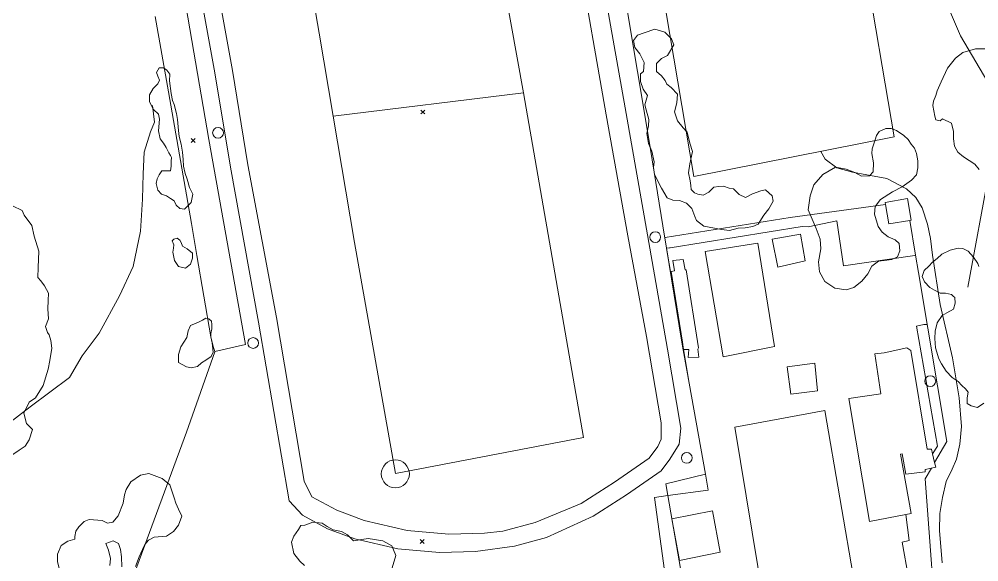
# Model space of a CAD drawing. Header units: metres. Extents: x 4652992 to 4879070, y 2074171 to 2309877.
# Drawn here: x 4653638.4 to 4653775.3, y 2307479.6 to 2307557 of the extents above; entities that cross this region are included whole.
import ezdxf

# ---------------------------------------------------------------- set-up
doc = ezdxf.new("R2010")
doc.units = ezdxf.units.M
doc.header["$MEASUREMENT"] = 0
doc.linetypes.add('DGN Style 3', pattern=[92.779933, 66.271381, -26.508552])
doc.layers.get('0').update_dxf_attribs({"color": 4, "lineweight": 0})
for name, color, linetype, lineweight in [('Interior Floors', 7, 'Continuous', 0), ('Level 16', 2, 'Continuous', 0), ('Level 19', 38, 'DGN Style 3', 0), ('Level 20', 30, 'DGN Style 3', 0), ('Level 27', 30, 'Continuous', 0), ('Level 30', 5, 'Continuous', 0), ('Level 36', 1, 'Continuous', 0), ('Level 37', 3, 'Continuous', 0), ('Level 38', 3, 'Continuous', 0), ('Level 40', 1, 'Continuous', 0), ('Level 41', 4, 'Continuous', 0), ('Level 61', 4, 'Continuous', 0), ('Level 62', 4, 'Continuous', 0), ('Level 63', 3, 'Continuous', 0)]:
    doc.layers.add(name, color=color, linetype=linetype, lineweight=lineweight)

# ---------------------------------------------------------------- blocks, each defined once
blk = doc.blocks.new('POSTE')
at = {"color": 0, "linetype": 'ByBlock', "lineweight": -2}
blk.add_circle((0, 0), 0.770001, dxfattribs=at)
blk = doc.blocks.new('COTA')
at = {"color": 0, "linetype": 'ByBlock', "lineweight": -2, "ltscale": 10}
for p, q in [((0, 0), (-1.419522, -1.408457)), ((-1.408457, 1.419522), (0, 0)), ((1.419522, 1.408457), (0, 0)), ((0, 0), (1.408457, -1.419522))]:
    blk.add_line(p, q, dxfattribs=at)
blk = doc.blocks.new('CIR')
at = {"layer": 'Interior Floors'}
blk.add_circle((0, -0.046637), 2, dxfattribs=at)

msp = doc.modelspace()

# ---------------------------------------------------------------- linework, layer by layer
at = {"layer": 'Level 16', "flags": 128}
for points, elevation in [([(4653746.143704, 2307510.286782), (4653738.80338, 2307508.851524), (4653736.25051, 2307523.861791), (4653743.772866, 2307525.02727), (4653746.143704, 2307510.286782)], 1381.950706), ([(4653757.597058, 2307476.240945), (4653744.588572, 2307474.017015), (4653740.475602, 2307498.775509), (4653753.333249, 2307501.157997), (4653757.597058, 2307476.240945)], 1382.250706)]:
    msp.add_lwpolyline(points, dxfattribs=dict(at, elevation=elevation))
at = {"layer": 'Level 20', "linetype": 'Continuous'}
for points in [[(4653619.27919, 2307477.524994, 1365.005782), (4653619.666519, 2307481.952879, 1365.505782), (4653620.748241, 2307484.470733, 1366.205782), (4653622.547974, 2307487.031852, 1366.805782), (4653624.90903, 2307490.081779, 1367.405782), (4653628.493997, 2307493.108362, 1368.105782), (4653635.571289, 2307498.303895, 1369.605782), (4653639.995956, 2307501.677363, 1370.805782), (4653645.600606, 2307505.887159, 1371.605782), (4653647.411137, 2307508.962072, 1372.505782), (4653649.841305, 2307512.230981, 1373.905782), (4653652.758149, 2307517.522548, 1374.905782), (4653654.692292, 2307521.706166, 1376.305782), (4653655.7286, 2307526.774032, 1377.105782), (4653656.035274, 2307531.346591, 1379.105782), (4653656.101867, 2307534.961652, 1380.305782), (4653656.255043, 2307538.010078, 1380.405782), (4653657.163672, 2307540.947923, 1381.005782), (4653657.732714, 2307542.288316, 1381.205782), (4653657.460541, 2307544.701043, 1381.405782)], [(4653770.040791, 2307479.422677, 1381.980754), (4653769.670418, 2307484.058626, 1382.080754), (4653769.729521, 2307486.475547, 1382.080754), (4653770.0723, 2307488.788066, 1382.080754), (4653770.603279, 2307491.05359, 1381.980754), (4653771.447873, 2307492.815798, 1381.980754), (4653772.073374, 2307494.254669, 1381.880753), (4653772.583466, 2307496.384037, 1381.880753), (4653772.807845, 2307498.871134, 1381.880753), (4653772.469281, 2307502.964248, 1381.680753), (4653771.532054, 2307508.692434, 1381.480754), (4653769.739682, 2307516.308802, 1381.280754), (4653768.685774, 2307523.327194, 1380.980754), (4653768.376263, 2307525.710809, 1380.880753), (4653767.951982, 2307527.762291, 1380.780754), (4653767.1812, 2307530.088596, 1380.780754), (4653766.291882, 2307531.5709, 1380.680753), (4653764.944783, 2307532.786159, 1380.580754), (4653762.144724, 2307534.2888, 1380.680753), (4653759.286304, 2307534.778953, 1380.580754), (4653757.278011, 2307535.162339, 1380.580754), (4653755.02266, 2307535.80054, 1380.680753), (4653753.369585, 2307537.024219, 1380.580754), (4653752.728689, 2307538.143813, 1380.580754)]]:
    msp.add_polyline3d(points, dxfattribs=at)
at = {"layer": 'Level 27', "extrusion": (0.0069927198464599, 0.0157992965389179, 0.9998507309083814), "elevation": 70380.636709, "flags": 128}
msp.add_lwpolyline([(-3321572.866641, -3993021.443089), (-3321577.464457, -3993022.02521), (-3321580.763765, -3993021.778467), (-3321583.332079, -3993020.780636), (-3321591.329399, -3993008.740218), (-3321601.786974, -3992992.903916), (-3321614.865641, -3992973.367961), (-3321624.679439, -3992958.818433), (-3321633.863683, -3992945.005948), (-3321640.183588, -3992935.520726), (-3321640.906073, -3992933.306758), (-3321640.542406, -3992930.79815), (-3321640.062982, -3992928.792427), (-3321636.952632, -3992923.671316), (-3321633.819824, -3992918.9279), (-3321628.996462, -3992913.47127), (-3321625.285122, -3992910.484333), (-3321620.51985, -3992907.529854), (-3321615.894247, -3992905.349631), (-3321610.258584, -3992903.409687), (-3321604.059627, -3992902.223328), (-3321599.919769, -3992901.996), (-3321595.864702, -3992902.318619), (-3321593.300905, -3992903.389497), (-3321578.981941, -3992924.945626), (-3321566.380833, -3992943.579365), (-3321558.904961, -3992954.972786), (-3321547.692371, -3992971.502824), (-3321536.533023, -3992987.969748), (-3321535.414738, -3992989.941333), (-3321535.553791, -3992993.74207), (-3321537.185755, -3992997.198899), (-3321542.559266, -3993003.957873), (-3321546.838502, -3993008.976712), (-3321551.236383, -3993012.911428), (-3321555.365784, -3993015.560177), (-3321559.570899, -3993017.642575), (-3321565.80335, -3993019.926522), (-3321572.866641, -3993021.443089)], dxfattribs=at)
at = {"layer": 'Level 27', "extrusion": (0.0069927071644433, 0.015799293503367, 0.9998507310450431), "elevation": 70380.570687, "flags": 128}
msp.add_lwpolyline([(-3321623.061125, -3992908.469127), (-3321618.435521, -3992906.288907), (-3321612.799857, -3992904.348967), (-3321606.600899, -3992903.162612), (-3321602.461041, -3992902.935286), (-3321598.405974, -3992903.257907), (-3321596.53724, -3992904.83897), (-3321583.445171, -3992924.58861), (-3321570.91999, -3992942.892459), (-3321563.444125, -3992954.285883), (-3321552.231545, -3992970.815928), (-3321541.072207, -3992987.282859), (-3321540.474938, -3992989.079414), (-3321540.892754, -3992991.448941), (-3321542.699673, -3992994.796914), (-3321546.515405, -3992999.886302), (-3321550.794644, -3993004.905138), (-3321555.192527, -3993008.839852), (-3321559.32193, -3993011.488599), (-3321563.527046, -3993013.570994), (-3321568.984761, -3993015.527401), (-3321576.048054, -3993017.043963), (-3321580.543188, -3993017.20379), (-3321583.842495, -3993016.957044), (-3321584.670029, -3993015.35474), (-3321591.400323, -3993005.03492), (-3321601.678023, -3992989.631119), (-3321614.756678, -3992970.095157), (-3321624.570468, -3992955.545623), (-3321632.780068, -3992943.493534), (-3321639.700447, -3992933.07814), (-3321640.666478, -3992930.921005), (-3321640.631221, -3992929.771942), (-3321640.151795, -3992927.76622), (-3321637.041442, -3992922.64511), (-3321633.908631, -3992917.901696), (-3321629.009261, -3992912.774874), (-3321625.29792, -3992909.787939), (-3321623.061125, -3992908.469127)], dxfattribs=at)
msp.add_lwpolyline([(-3321623.061125, -3992908.469127), (-3321618.435521, -3992906.288907), (-3321612.799857, -3992904.348967), (-3321606.600899, -3992903.162612), (-3321602.461041, -3992902.935286), (-3321598.405974, -3992903.257907), (-3321596.53724, -3992904.83897), (-3321583.445171, -3992924.58861), (-3321570.91999, -3992942.892459), (-3321563.444125, -3992954.285883), (-3321552.231545, -3992970.815928), (-3321541.072207, -3992987.282859), (-3321540.474938, -3992989.079414), (-3321540.892754, -3992991.448941), (-3321542.699673, -3992994.796914), (-3321546.515405, -3992999.886302), (-3321550.794644, -3993004.905138), (-3321555.192527, -3993008.839852), (-3321559.32193, -3993011.488599), (-3321563.527046, -3993013.570994), (-3321568.984761, -3993015.527401), (-3321576.048054, -3993017.043963), (-3321580.543188, -3993017.20379), (-3321583.842495, -3993016.957044), (-3321584.670029, -3993015.35474), (-3321591.400323, -3993005.03492), (-3321601.678023, -3992989.631119), (-3321614.756678, -3992970.095157), (-3321624.570468, -3992955.545623), (-3321632.780068, -3992943.493534), (-3321639.700447, -3992933.07814), (-3321640.666478, -3992930.921005), (-3321640.631221, -3992929.771942), (-3321640.151795, -3992927.76622), (-3321637.041442, -3992922.64511), (-3321633.908631, -3992917.901696), (-3321629.009261, -3992912.774874), (-3321625.29792, -3992909.787939), (-3321623.061125, -3992908.469127)], dxfattribs=at)
at = {"layer": 'Level 27', "extrusion": (0.0007531838735732, 0.0118815357627437, 0.9999291283995937), "elevation": 32303.618284, "flags": 128}
msp.add_lwpolyline([(4653728.367822, 2307303.384213), (4653728.793369, 2307303.425283), (4653728.909192, 2307303.436495), (4653747.720625, 2307306.48851), (4653748.571725, 2307306.422005), (4653752.686433, 2307307.262865), (4653753.633776, 2307300.887315), (4653763.779692, 2307302.324516), (4653763.898198, 2307302.409483)], dxfattribs=at)
at = {"layer": 'Level 27', "extrusion": (0.0007587708534476, 0.0118825355305956, 0.9999291122955447), "elevation": 32331.92555, "flags": 128}
msp.add_lwpolyline([(4653731.561236, 2307283.803379), (4653730.718958, 2307288.534446), (4653730.522193, 2307289.639673), (4653728.343754, 2307303.021169)], dxfattribs=at)
at = {"layer": 'Level 27', "extrusion": (0.0007533273103239, 0.0118816054613429, 0.999929127463354), "elevation": 32304.446636, "flags": 128}
msp.add_lwpolyline([(4653765.549545, 2307292.48644), (4653765.073204, 2307292.488039), (4653764.010201, 2307292.265624), (4653767.030549, 2307275.119313), (4653766.309914, 2307274.015723)], dxfattribs=at)
at = {"layer": 'Level 27', "extrusion": (0.0007532268930351, 0.0118815482995238, 0.9999291282182221), "elevation": 32303.847416, "flags": 128}
msp.add_lwpolyline([(4653728.565848, 2307268.075419), (4653728.27798, 2307269.746233), (4653733.914357, 2307271.123472)], dxfattribs=at)
at = {"layer": 'Level 27', "extrusion": (0.0007531833266931, 0.0118816080502261, 0.9999291275410559), "elevation": 32303.782543, "flags": 128}
msp.add_lwpolyline([(4653762.521282, 2307265.366321), (4653762.963331, 2307261.671341), (4653761.991028, 2307261.438325), (4653762.879384, 2307256.40357), (4653761.817481, 2307256.187354), (4653762.572837, 2307251.241905), (4653760.34333, 2307250.504253), (4653755.859023, 2307249.868108), (4653756.243613, 2307248.728828), (4653751.043205, 2307247.995476), (4653751.265796, 2307246.979404), (4653746.458587, 2307246.124744), (4653745.702223, 2307250.164229), (4653740.491812, 2307249.153858), (4653740.122036, 2307249.498763), (4653738.994829, 2307250.550152), (4653738.994824, 2307250.550156), (4653738.089277, 2307256.474575), (4653730.782564, 2307255.211085), (4653728.566129, 2307268.075504)], dxfattribs=at)
at = {"layer": 'Level 30', "color": 1, "flags": 128}
for points, elevation in [([(4653763.209585, 2307540.21167), (4653734.642885, 2307534.575525), (4653724.351773, 2307595.358773), (4653752.92559, 2307600.239361), (4653753.091741, 2307599.277886), (4653757.579856, 2307573.306286), (4653758.033679, 2307570.680124), (4653758.881567, 2307565.773607), (4653763.209585, 2307540.21167)], 1382.8), ([(4653765.438429, 2307528.283309), (4653762.452132, 2307527.782033), (4653761.956344, 2307530.557993), (4653761.900733, 2307530.869361), (4653765.088631, 2307531.404169), (4653765.639945, 2307528.317136), (4653765.438429, 2307528.283309)], 1383.050706), ([(4653750.50689, 2307522.512034), (4653746.619158, 2307521.624122), (4653745.791573, 2307525.606783), (4653749.834312, 2307526.313255), (4653750.50689, 2307522.512034)], 1383.3), ([(4653752.269501, 2307503.967443), (4653748.461615, 2307503.482864), (4653747.923182, 2307507.424378), (4653751.864166, 2307507.926357), (4653752.269501, 2307503.967443)], 1384.3), ([(4653738.393754, 2307480.981972), (4653732.57626, 2307479.7717), (4653731.502348, 2307485.70174), (4653737.310828, 2307486.862518), (4653738.393754, 2307480.981972)], 1383.9)]:
    msp.add_lwpolyline(points, dxfattribs=dict(at, elevation=elevation))
at = {"layer": 'Level 30', "color": 1}
for points in [[(4653733.131665, 2307522.737449, 1383.6), (4653733.377128, 2307521.251691, 1383.6), (4653733.530578, 2307521.260351, 1383.6), (4653735.298267, 2307510.131519, 1383.6), (4653735.219508, 2307509.919272, 1383.6), (4653735.345175, 2307508.797195, 1383.6), (4653733.817766, 2307508.74655, 1383.6), (4653733.925779, 2307509.900016, 1383.6), (4653733.181895, 2307509.889808, 1384.4), (4653733.013946, 2307510.947127, 1384.4), (4653731.416205, 2307521.005648, 1384.4), (4653731.901715, 2307521.078083, 1383.6), (4653731.619625, 2307522.570876, 1383.6), (4653733.131665, 2307522.737449, 1383.6)], [(4653768.503482, 2307495.667419, 1384.3), (4653768.671626, 2307494.976558, 1384.3), (4653768.968644, 2307493.75618, 1384.3), (4653769.130528, 2307493.091036, 1384.3), (4653768.507943, 2307492.963088, 1384.3), (4653767.603285, 2307492.777171, 1384.3), (4653767.615009, 2307492.418892, 1384.2), (4653764.839071, 2307492.070624, 1384.2), (4653764.359253, 2307494.977666, 1385), (4653764.117694, 2307494.966551, 1385.3), (4653765.629486, 2307486.460416, 1385.3), (4653764.882495, 2307486.320318, 1385.174), (4653759.702926, 2307485.34889, 1384.3), (4653756.730493, 2307502.871216, 1384.4), (4653761.309781, 2307503.568166, 1385), (4653760.459548, 2307509.243231, 1385), (4653761.779441, 2307509.379916, 1385), (4653765.021714, 2307510.13307, 1384.9), (4653765.589801, 2307509.723507, 1384.9), (4653767.892665, 2307495.674743, 1384.9), (4653768.503482, 2307495.667419, 1384.3)]]:
    msp.add_polyline3d(points, dxfattribs=at)
at = {"layer": 'Level 36', "extrusion": (-0.0494317834317078, 0.0287145031498755, 0.9983646508644106), "elevation": -162403.376423, "flags": 128}
msp.add_lwpolyline([(-4332845.634803, 2860449.057982), (-4332849.076354, 2860449.057982), (-4332867.910631, 2860433.443137), (-4332869.87092, 2860431.817929), (-4332873.717081, 2860428.629211)], dxfattribs=at)
at = {"layer": 'Level 36', "extrusion": (-0.012247729635093, 0.0071146018584118, 0.9998996827478153), "elevation": -39196.892924, "flags": 128}
msp.add_lwpolyline([(4653437.352349, 2307803.794039), (4653435.493269, 2307828.706635), (4653436.385339, 2307830.242482)], dxfattribs=at)
at = {"layer": 'Level 37'}
msp.add_polyline3d([(4653773.696211, 2307518.75167, 1381.878387), (4653776.772749, 2307535.513737, 1381.178387), (4653778.719524, 2307544.289626, 1380.978387), (4653772.64264, 2307554.6123, 1380.678387), (4653768.654414, 2307564.015743, 1380.178387), (4653766.219951, 2307575.257543, 1380.178387), (4653764.30879, 2307590.520046, 1380.278387), (4653757.893517, 2307600.503952, 1380.578387), (4653753.091741, 2307599.277886, 1380.578387)], dxfattribs=at)
at = {"layer": 'Level 38', "extrusion": (-0.0391937697769551, 0.3391437460450093, 0.9399177452996774), "elevation": 601485.291835, "flags": 128}
msp.add_lwpolyline([(-4887903.554274, -1651912.171043), (-4887889.858299, -1651911.900058), (-4887871.828688, -1651911.021327), (-4887871.748052, -1651911.017397)], dxfattribs=at)
at = {"layer": 'Level 38'}
for points in [[(4653731.398079, 2307471.41491, 1384.7507), (4653729.041661, 2307488.767665, 1384.4507), (4653730.927317, 2307489.029308, 1384.4507), (4653736.67807, 2307489.827248, 1384.4507), (4653736.275958, 2307492.07739, 1384.4507), (4653733.951788, 2307505.083023, 1384.4507), (4653733.951712, 2307505.083493, 1384.4507), (4653733.181895, 2307509.889808, 1384.4507), (4653733.013946, 2307510.947127, 1384.4507), (4653730.72853, 2307524.333003, 1384.4507), (4653730.484899, 2307525.829388, 1384.4507), (4653730.450695, 2307526.039467, 1384.4507), (4653728.237629, 2307539.874034, 1384.4507), (4653724.971456, 2307559.210937, 1384.1507)], [(4653657.81246, 2307557.374625, 1384.5248), (4653659.721927, 2307546.646272, 1384.9581), (4653663.016919, 2307527.849474, 1385.3581), (4653663.785419, 2307523.299464, 1385.7217), (4653665.748558, 2307511.676429, 1386.6507), (4653666.166547, 2307510.144805, 1387.011), (4653666.32273, 2307509.572507, 1387.1456), (4653666.328691, 2307509.550666, 1387.1507), (4653662.307583, 2307498.074997, 1389.8507), (4653654.887838, 2307477.951167, 1391.9507)]]:
    msp.add_polyline3d(points, dxfattribs=at)
at = {"layer": 'Level 40', "color": 3, "elevation": 1384.375979, "flags": 128}
msp.add_lwpolyline([(4653660.490977, 2307524.787969), (4653660.25389, 2307525.383954), (4653660.50389, 2307525.636943), (4653660.977824, 2307525.747198), (4653661.328663, 2307525.480183), (4653661.515311, 2307525.144213), (4653661.713189, 2307524.605783), (4653662.39428, 2307524.225941), (4653663.135086, 2307523.63444), (4653663.150139, 2307522.930454), (4653662.876042, 2307522.030994), (4653662.163418, 2307521.46522), (4653661.153937, 2307521.707056), (4653660.566007, 2307522.570003), (4653660.343743, 2307523.764176), (4653660.455602, 2307524.343934), (4653660.490977, 2307524.787969)], dxfattribs=at)
at = {"layer": 'Level 40', "color": 3}
for points in [[(4653735.198666, 2307532.017524, 1384.9), (4653735.95693, 2307531.872941, 1384.9), (4653736.76879, 2307532.321547, 1384.9), (4653737.508746, 2307533.025193, 1384.9), (4653738.195043, 2307533.135655, 1384.9), (4653738.870118, 2307533.18791, 1384.9), (4653739.664141, 2307532.915795, 1384.9), (4653740.305578, 2307532.793455, 1384.9), (4653741.115424, 2307531.975334, 1384.9), (4653742.003571, 2307531.564632, 1384.9), (4653743.012418, 2307532.096196, 1384.9), (4653744.184905, 2307532.536175, 1384.9), (4653744.870925, 2307532.646625, 1384.9), (4653745.797141, 2307531.806384, 1384.9), (4653745.954344, 2307531.052512, 1384.9), (4653745.322526, 2307529.966496, 1384.9), (4653744.596467, 2307529.019048, 1384.9), (4653743.814423, 2307527.780575, 1384.9), (4653743.025288, 2307527.44834, 1384.9), (4653741.955776, 2307527.229844, 1384.9), (4653740.978081, 2307527.174828, 1384.9), (4653739.697754, 2307526.835848, 1384.3), (4653738.57752, 2307526.988913, 1384.3), (4653736.826269, 2307527.322608, 1384.3), (4653736.067337, 2307527.46722, 1384.3), (4653735.011755, 2307528.272367, 1384.3), (4653734.762313, 2307528.863514, 1384.3), (4653734.362038, 2307529.989106, 1383.7), (4653733.597599, 2307530.739406, 1383.7), (4653732.579255, 2307531.114915, 1383.7), (4653731.621648, 2307531.176546, 1383.7), (4653730.836997, 2307531.507517, 1383.7), (4653730.009254, 2307532.874615, 1383.7), (4653729.013293, 2307534.852449, 1384.3), (4653728.900661, 2307535.840496, 1384.3), (4653728.999223, 2307536.667433, 1384.3), (4653728.625859, 2307538.18851, 1384.3), (4653728.162788, 2307539.243447, 1384.3), (4653727.95342, 2307540.672854, 1384.3), (4653728.166458, 2307541.779979, 1384.3), (4653728.217831, 2307542.676317, 1384.3), (4653727.822031, 2307544.08092, 1384.3), (4653727.653332, 2307544.777653, 1384.3), (4653728.028036, 2307546.095492, 1384.3), (4653727.414503, 2307546.998041, 1384.3), (4653727.021034, 2307548.100203, 1384.3), (4653727.047642, 2307549.182502, 1384.3), (4653727.476585, 2307549.523378, 1384.3), (4653727.548042, 2307550.838714, 1384.3), (4653726.932156, 2307552.043841, 1384.3), (4653726.20177, 2307552.968848, 1384.3), (4653726.030717, 2307553.968135, 1384.3), (4653726.596587, 2307554.70563, 1384.3), (4653727.573632, 2307555.062387, 1384.3), (4653729.062685, 2307555.562764, 1384.3), (4653730.500241, 2307555.166895, 1384.3), (4653731.464018, 2307554.197281, 1384.3), (4653731.785439, 2307553.350587, 1384.3), (4653730.88763, 2307551.831074, 1384.3), (4653730.016363, 2307551.393657, 1384.3), (4653729.333809, 2307550.678503, 1384.3), (4653729.295999, 2307549.538025, 1384.3), (4653730.023915, 2307548.915637, 1384.3), (4653730.565401, 2307548.268498, 1384.3), (4653730.767703, 2307547.746603, 1384.3), (4653731.40119, 2307547.263117, 1384.3), (4653732.306542, 2307546.304883, 1384.3), (4653732.187936, 2307545.059116, 1384.3), (4653731.88294, 2307543.788532, 1384.3), (4653732.301075, 2307542.500625, 1384.3), (4653733.136791, 2307541.495416, 1384.3), (4653733.689396, 2307540.906698, 1384.3), (4653734.051454, 2307539.327581, 1384.3), (4653734.422366, 2307538.109193, 1384.3), (4653734.086137, 2307536.361357, 1384.3), (4653733.897951, 2307535.068441, 1384.3), (4653734.104918, 2307533.941743, 1384.3), (4653734.215179, 2307533.256303, 1384.3), (4653734.231082, 2307532.70966, 1384.3), (4653734.747692, 2307532.248744, 1384.3), (4653735.198666, 2307532.017524, 1384.9)], [(4653769.749287, 2307542.486863, 1383.7), (4653769.155163, 2307542.6508, 1383.4), (4653769.011346, 2307543.16164, 1383.4), (4653768.853964, 2307543.916748, 1383.4), (4653768.696582, 2307544.671861, 1383.4), (4653768.819729, 2307545.312905, 1383.4), (4653769.15149, 2307546.095288, 1383.4), (4653769.34417, 2307546.783428, 1383.4), (4653769.89335, 2307548.067911, 1383.4), (4653770.810182, 2307550.006929, 1383.4), (4653771.929083, 2307551.423838, 1383.4), (4653772.994314, 2307552.246824, 1383.4), (4653774.784115, 2307552.749754, 1383.4), (4653776.181433, 2307552.784151, 1383.4)], [(4653660.134466, 2307536.019737, 1384.97598), (4653660.119429, 2307536.723103, 1384.97598), (4653660.173398, 2307537.263221, 1384.97598), (4653660.026072, 2307537.541452, 1384.97598), (4653659.800425, 2307537.934672, 1384.97598), (4653659.406251, 2307538.717189, 1384.375979), (4653659.014275, 2307539.292672, 1384.375979), (4653658.534571, 2307539.93496, 1384.375979), (4653658.302971, 2307541.080923, 1384.375979), (4653658.42585, 2307542.760353, 1384.375979), (4653658.304434, 2307543.434574, 1384.375979), (4653657.582098, 2307544.123166, 1384.375979), (4653657.040694, 2307545.228056, 1384.375979), (4653657.03306, 2307546.231207, 1384.375979), (4653657.559193, 2307547.132572, 1384.375979), (4653658.232781, 2307547.755367, 1384.375979), (4653658.441693, 2307548.316512, 1384.375979), (4653658.195269, 2307548.864335, 1384.375979), (4653657.997364, 2307549.40291, 1384.375979), (4653658.379808, 2307550.081184, 1384.375979), (4653659.029211, 2307550.057454, 1384.375979), (4653659.516303, 2307549.714125, 1384.375979), (4653659.908258, 2307549.138554, 1384.375979), (4653659.876702, 2307548.193058, 1384.375979), (4653660.123334, 2307546.379078, 1384.97598), (4653660.285693, 2307545.397482, 1384.97598), (4653660.531864, 2307544.850215, 1384.97598), (4653660.880697, 2307543.532889, 1384.97598), (4653661.022518, 2307542.705329, 1384.97598), (4653661.170065, 2307541.126183, 1384.97598), (4653661.254104, 2307540.259606, 1384.97598), (4653661.528927, 2307539.185437, 1384.675979), (4653661.711895, 2307538.049351, 1384.675979), (4653661.807198, 2307536.980021, 1384.675979), (4653661.872643, 2307536.01649, 1384.675979), (4653662.12273, 2307534.967754, 1384.675979), (4653662.394139, 2307534.188645, 1384.97598), (4653662.713103, 2307532.977187, 1384.97598), (4653663.184857, 2307532.036869, 1384.97598), (4653662.952081, 2307530.830341, 1384.97598), (4653662.020232, 2307529.906852, 1384.97598), (4653661.332356, 2307529.98765, 1384.97598), (4653660.825208, 2307530.484398, 1384.97598), (4653660.539874, 2307531.089073, 1384.97598), (4653660.01398, 2307531.439637, 1384.375979), (4653659.429843, 2307531.801181, 1384.375979), (4653658.720677, 2307532.036264, 1384.375979), (4653658.231634, 2307532.630161, 1384.375979), (4653657.962735, 2307533.582873, 1384.375979), (4653658.132457, 2307534.201692, 1384.375979), (4653658.391489, 2307534.800345, 1384.97598), (4653658.803434, 2307535.372439, 1384.97598), (4653659.40377, 2307535.358244, 1384.97598), (4653660.004084, 2307535.34405, 1384.97598), (4653660.134466, 2307536.019737, 1384.97598)], [(4653775.303319, 2307535.577583, 1382.5), (4653774.714518, 2307536.294981, 1382.5), (4653773.078986, 2307537.357634, 1383.1), (4653772.27626, 2307538.018347, 1383.7), (4653771.780316, 2307538.898124, 1383.7), (4653771.678967, 2307539.944054, 1383.7), (4653771.635925, 2307540.978839, 1383.7), (4653771.382024, 2307542.174707, 1383.7), (4653770.107993, 2307542.780612, 1383.7), (4653769.749287, 2307542.486863, 1383.7)], [(4653760.042108, 2307538.512467, 1386.7), (4653760.47821, 2307539.787747, 1386.1), (4653760.659052, 2307540.415209, 1386.1), (4653761.072413, 2307540.998231, 1386.1), (4653761.997757, 2307541.42321, 1386.1), (4653762.775695, 2307541.394898, 1386.1), (4653763.508985, 2307541.134403, 1386.1), (4653764.567239, 2307540.416232, 1385.2), (4653765.176271, 2307539.817783, 1385.2), (4653765.599531, 2307539.194588, 1385.2), (4653766.092141, 2307538.618413, 1385.2), (4653766.365497, 2307537.84311, 1385.2), (4653766.583018, 2307536.777198, 1385.2), (4653766.578935, 2307535.813869, 1385.2), (4653766.366814, 2307534.797676, 1385.8), (4653765.676204, 2307534.026491, 1385.8), (4653764.348321, 2307533.075879, 1385.8), (4653762.948659, 2307532.379698, 1385.8), (4653761.226964, 2307531.263185, 1385.8), (4653760.491481, 2307530.259456, 1385.8), (4653760.406906, 2307529.191737, 1385.8), (4653760.925894, 2307527.431293, 1385.2), (4653761.490391, 2307526.600428, 1385.2), (4653762.332386, 2307525.957752, 1385.2), (4653763.335427, 2307525.525461, 1385.2), (4653763.897489, 2307524.996456, 1385.2), (4653763.998638, 2307523.952675, 1385.2), (4653763.656497, 2307523.113904, 1385.2), (4653762.857508, 2307522.723764, 1385.2), (4653762.17254, 2307522.613214, 1385.2), (4653760.950082, 2307522.484744, 1386.1), (4653760.037264, 2307521.757474, 1387), (4653759.466104, 2307520.664156, 1387), (4653758.604621, 2307519.626078, 1387), (4653757.463909, 2307518.701207, 1387), (4653756.376484, 2307518.367239, 1387), (4653754.739338, 2307518.618811, 1387), (4653753.293867, 2307519.555306, 1387), (4653752.540577, 2307520.961244, 1387), (4653752.390383, 2307522.372593, 1387), (4653752.74708, 2307524.228434, 1387), (4653752.654969, 2307525.628699, 1387), (4653752.098204, 2307527.117537, 1387), (4653750.956245, 2307529.78247, 1386.7), (4653751.219221, 2307531.777321, 1386.7), (4653751.763936, 2307533.357489, 1386.7), (4653753.017059, 2307534.862527, 1386.7), (4653754.842273, 2307535.897368, 1386.7), (4653756.35277, 2307535.609014, 1386.7), (4653757.586187, 2307535.133018, 1386.7), (4653758.564878, 2307534.585398, 1386.7), (4653759.66612, 2307534.675842, 1386.7), (4653760.19529, 2307535.236251, 1386.7), (4653760.255106, 2307536.48754, 1386.7), (4653760.035668, 2307537.85228, 1386.7), (4653760.042108, 2307538.512467, 1386.7)], [(4653637.493148, 2307530.35819, 1368.144685), (4653638.858331, 2307529.728754, 1368.144685), (4653639.173266, 2307529.030206, 1368.444685), (4653640.229133, 2307527.572477, 1368.444685), (4653640.598682, 2307526.023402, 1368.444685), (4653641.230136, 2307523.907005, 1368.444685), (4653641.147788, 2307521.556498, 1368.444685), (4653641.101133, 2307520.160443, 1368.444685), (4653641.52982, 2307519.655009, 1369.344685), (4653642.063869, 2307518.9629, 1369.344685), (4653642.600708, 2307517.901075, 1369.344685), (4653642.551317, 2307516.876675, 1369.344685), (4653642.539731, 2307515.656481, 1369.644685), (4653642.559085, 2307514.988534, 1369.644685), (4653642.636221, 2307514.235818, 1369.644685), (4653642.20172, 2307513.137277, 1369.644685)], [(4653770.031191, 2307514.70938, 1384.6), (4653770.704232, 2307515.124628, 1384.6), (4653770.716423, 2307515.125579, 1384.6), (4653771.640888, 2307515.622575, 1384.6), (4653771.913488, 2307516.502494, 1384.6), (4653771.85741, 2307517.289689, 1384.6), (4653771.623391, 2307517.509944, 1384.6), (4653771.374713, 2307517.743996, 1384.6), (4653770.524939, 2307517.905841, 1384.6), (4653769.746326, 2307517.89882, 1384.6), (4653768.954025, 2307518.360348, 1384.6), (4653768.302079, 2307518.743384, 1384.6), (4653767.517275, 2307519.514154, 1384.6), (4653767.20161, 2307520.299126, 1384.6), (4653767.464696, 2307521.129162, 1384.6), (4653768.158548, 2307521.773547, 1384.6), (4653768.683205, 2307522.3466, 1384.6), (4653769.348225, 2307522.841107, 1384.6), (4653769.992004, 2307523.494944, 1384.6), (4653771.164348, 2307524.02949, 1384.3), (4653772.310439, 2307524.328889, 1384.3), (4653772.979679, 2307524.304869, 1384.3), (4653773.731741, 2307523.902543, 1384.3), (4653774.530776, 2307523.052139, 1383.9), (4653775.111352, 2307522.138877, 1383.5), (4653775.294412, 2307521.741041, 1383.5)], [(4653662.542465, 2307512.54542, 1385.875979), (4653662.870981, 2307513.29953, 1385.57598), (4653664.018058, 2307513.781764, 1385.57598), (4653664.576659, 2307514.075685, 1385.57598), (4653665.077523, 2307514.33056, 1385.57598), (4653665.464847, 2307514.257065, 1385.57598), (4653665.854072, 2307513.93328, 1385.57598), (4653665.928071, 2307513.452082, 1385.875979), (4653665.903997, 2307512.807131, 1385.875979), (4653665.783138, 2307512.180536, 1385.875979), (4653665.786954, 2307511.680178, 1385.875979), (4653665.976949, 2307510.844729, 1385.875979), (4653666.098933, 2307509.491722, 1386.47598), (4653665.833144, 2307508.893187, 1386.47598), (4653665.074569, 2307508.338139, 1386.47598), (4653664.449819, 2307507.957372, 1386.47598), (4653663.854818, 2307507.471105, 1386.47598), (4653662.958464, 2307507.241617, 1386.47598), (4653662.290754, 2307507.418088, 1386.47598), (4653661.165677, 2307508.009375, 1385.875979), (4653661.137548, 2307509.164045, 1385.875979), (4653661.496661, 2307510.245288, 1385.875979), (4653662.356484, 2307511.581325, 1385.875979), (4653662.542465, 2307512.54542, 1385.875979)], [(4653776.005403, 2307502.207063, 1384.3), (4653775.102927, 2307501.594212, 1384.3), (4653774.182116, 2307501.8295, 1384.3), (4653773.586052, 2307502.184098, 1384.3), (4653773.614846, 2307502.963001, 1384.3), (4653773.77132, 2307503.77797, 1384.3), (4653773.383537, 2307504.274025, 1384.3), (4653772.868059, 2307504.734025, 1384.3), (4653772.316664, 2307505.321539, 1384.3), (4653771.462778, 2307505.906234, 1384.3), (4653770.606484, 2307506.793112, 1384.3), (4653769.958483, 2307507.821444, 1384.3), (4653769.557071, 2307508.561541, 1384.3), (4653769.090152, 2307510.123688, 1384.6), (4653768.986561, 2307511.470321, 1384.6), (4653769.060057, 2307512.481684, 1384.6), (4653769.352971, 2307513.692532, 1384.6), (4653770.031191, 2307514.70938, 1384.6)], [(4653642.20172, 2307513.137277, 1369.644685), (4653642.488932, 2307512.300523, 1370.544685), (4653642.719753, 2307511.961918, 1370.544685), (4653642.939647, 2307511.183135, 1370.544685), (4653643.09091, 2307510.048824, 1370.544685), (4653642.828595, 2307508.291003, 1371.444685), (4653642.595563, 2307507.083772, 1371.444685), (4653641.84706, 2307504.725186, 1372.044685), (4653640.777689, 2307502.985213, 1372.944685), (4653639.844169, 2307502.353975, 1372.944685), (4653639.102383, 2307500.804944, 1372.944685), (4653639.48894, 2307499.34423, 1373.544685), (4653640.35328, 2307498.455699, 1374.144685), (4653639.853342, 2307497.010539, 1374.144685), (4653639.306852, 2307496.087387, 1374.144685), (4653638.45964, 2307495.514358, 1374.144685), (4653637.273467, 2307494.712066, 1374.144685)], [(4653644.223626, 2307478.276443, 1387.675979), (4653643.887586, 2307479.635336, 1387.07598), (4653643.889302, 2307480.683154, 1387.07598), (4653644.430476, 2307481.928657, 1387.07598), (4653645.401418, 2307482.544015, 1387.07598), (4653646.35561, 2307482.813135, 1387.07598), (4653646.381594, 2307483.207488, 1387.07598), (4653646.530286, 2307483.977936, 1387.07598), (4653646.950556, 2307484.597298, 1387.07598), (4653647.698136, 2307485.35447, 1387.07598), (4653648.401118, 2307485.620985, 1387.07598), (4653650.267424, 2307485.462715, 1387.675979), (4653651.051484, 2307485.115271, 1387.675979), (4653651.774133, 2307485.2281, 1387.675979), (4653652.557334, 2307486.161321, 1389.175979), (4653653.284125, 2307487.948439, 1390.375979), (4653653.467067, 2307489.15491, 1390.375979), (4653653.711121, 2307489.903052, 1390.375979), (4653654.374997, 2307491.018599, 1390.375979), (4653655.750957, 2307491.949861, 1390.375979), (4653656.940125, 2307492.171807, 1390.375979), (4653658.815498, 2307491.46407, 1390.675979), (4653659.935704, 2307490.55783, 1390.675979), (4653660.525592, 2307488.710104, 1390.675979), (4653660.780763, 2307487.967397, 1390.675979), (4653661.161623, 2307487.101742, 1390.675979), (4653661.620114, 2307486.122229, 1390.675979), (4653661.169413, 2307484.818362, 1390.675979), (4653660.446948, 2307483.913012, 1390.675979), (4653659.424983, 2307483.262588, 1390.675979), (4653657.685222, 2307483.091368, 1391.27598), (4653656.863448, 2307482.701235, 1391.27598), (4653656.340879, 2307482.056333, 1391.27598), (4653656.001158, 2307481.327334, 1391.27598), (4653655.55804, 2307480.320402, 1391.27598), (4653655.041086, 2307478.930791, 1391.27598)], [(4653679.129452, 2307479.074838, 1386.47598), (4653678.446273, 2307479.682374, 1386.47598), (4653677.620402, 2307480.795447, 1386.47598), (4653677.284458, 2307482.374384, 1386.47598), (4653677.616907, 2307483.268741, 1386.47598), (4653678.273059, 2307484.18168, 1386.47598), (4653678.623373, 2307484.75357, 1386.47598)], [(4653678.623373, 2307484.75357, 1386.47598), (4653679.185655, 2307484.832093, 1385.57598), (4653680.309609, 2307485.258642, 1385.57598), (4653681.638779, 2307485.087328, 1385.57598), (4653682.352464, 2307484.633017, 1385.57598), (4653683.220727, 2307484.149512, 1385.57598), (4653684.380227, 2307483.930417, 1385.57598), (4653685.248386, 2307483.446958, 1385.57598), (4653686.119567, 2307482.563684, 1385.57598), (4653688.185278, 2307482.892043, 1385.57598), (4653690.286546, 2307482.574859, 1385.57598), (4653691.588318, 2307481.849857, 1385.57598), (4653692.123529, 2307480.471329, 1385.57598), (4653691.62771, 2307478.728675, 1385.57598)], [(4653653.055346, 2307478.856881, 1390.07598), (4653653.044432, 2307480.299752, 1389.47598), (4653652.892371, 2307481.322696, 1389.47598), (4653652.616211, 2307482.219924, 1389.47598), (4653651.834388, 2307482.566317, 1389.47598), (4653650.817345, 2307482.211375, 1389.47598), (4653651.180616, 2307481.247951, 1389.47598), (4653651.449432, 2307480.053786, 1389.47598), (4653651.360655, 2307479.076223, 1389.47598)]]:
    msp.add_polyline3d(points, dxfattribs=at)
at = {"layer": 'Level 41'}
msp.add_line((4653683.218216, 2307543.178424, 1381.356209), (4653710.330221, 2307546.476037, 1381.258056), dxfattribs=at)
msp.add_polyline3d([(4653718.919615, 2307497.324477, 1381.958056), (4653710.330221, 2307546.476037, 1381.258056), (4653701.40006, 2307595.969674, 1380.658055), (4653674.989249, 2307591.15473, 1380.658055), (4653681.226797, 2307555.017671, 1381.158055), (4653683.218216, 2307543.178424, 1381.356209), (4653686.251721, 2307525.14384, 1381.658055), (4653692.078656, 2307492.183955, 1382.158055), (4653718.919615, 2307497.324477, 1381.958056)], dxfattribs=at)
at = {"layer": 'Level 62'}
msp.add_polyline3d([(4653655.756474, 2307568.927333, 1382.670801), (4653655.959, 2307568.9658, 1382.6721), (4653657.4406, 2307569.247, 1382.5817), (4653660.3324, 2307569.7765, 1381.4581), (4653665.5036, 2307539.8342, 1381.7581), (4653670.7171, 2307510.6097, 1382.1581), (4653666.322925, 2307509.572553, 1383.970707)], dxfattribs=at)

# ---------------------------------------------------------------- block references
at = {"layer": 'Level 19', "color": 5, "linetype": 'DGN Style 3', "lineweight": -3, "rotation": 352.584338}
msp.add_blockref('CIR', (4653692.078656, 2307492.183955, 1382.158055), dxfattribs=at)
at = {"layer": 'Level 61', "zscale": 0.1}
for p in [(4653666.7973, 2307540.789165, 1381.578387), (4653729.131142, 2307525.910151, 1381.478387), (4653671.797496, 2307510.801863, 1381.978387), (4653768.348069, 2307505.36774, 1382.078387), (4653733.628102, 2307494.416473, 1381.878387)]:
    msp.add_blockref('POSTE', p, dxfattribs=at)
at = {"layer": 'Level 63', "xscale": 0.2, "yscale": 0.2, "zscale": 0.1}
for p in [(4653696.010918, 2307543.759544, 1381.280347), (4653663.242467, 2307539.687118, 1382.748025), (4653695.909123, 2307482.497329, 1381.280495)]:
    msp.add_blockref('COTA', p, dxfattribs=at)

doc.saveas('drawing.dxf')
